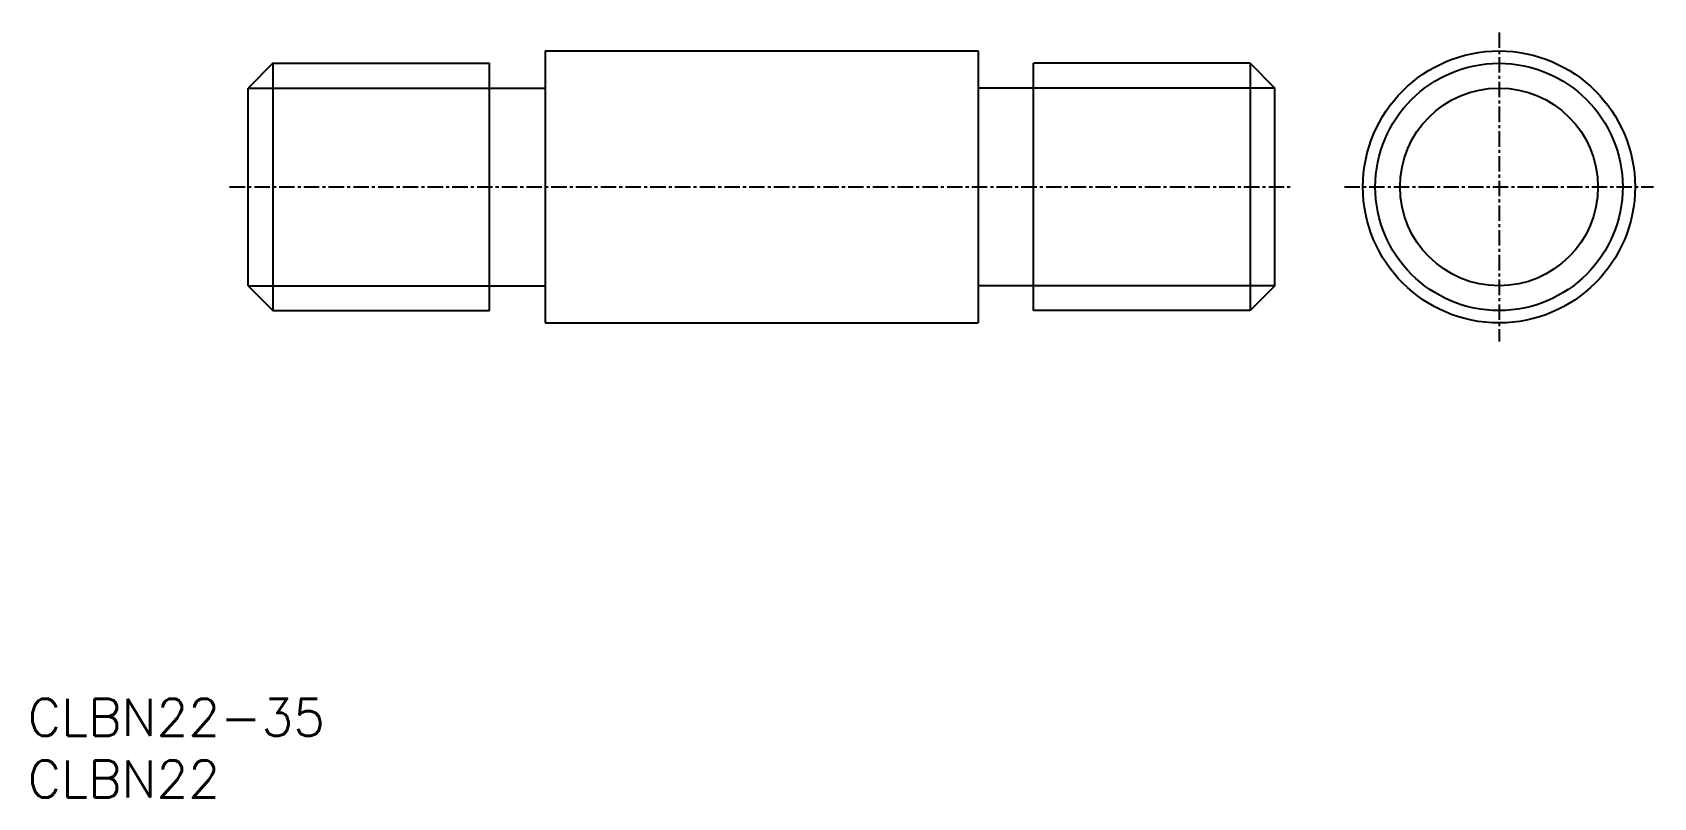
# Model space of a CAD drawing. Extents: x 76 to 208, y 37 to 98.
import ezdxf
from ezdxf.enums import TextEntityAlignment as Align

# ---------------------------------------------------------------- set-up
doc = ezdxf.new("R2010")
doc.units = 0
doc.linetypes.add('CENTER', pattern=[2, 1.25, -0.25, 0.25, -0.25])
doc.layers.get('0').update_dxf_attribs({"linetype": 'CONTINUOUS'})
doc.layers.add('CENTER', color=1, linetype='CENTER')
doc.styles.get("Standard").update_dxf_attribs({"font": 'txt.shx', "bigfont": 'extfont.shx'})

msp = doc.modelspace()

# ---------------------------------------------------------------- linework, layer by layer
at = {"color": 7, "linetype": 'CONTINUOUS'}
for p, q in [((95.9, 95.98), (93.9, 93.98)), ((95.9, 95.98), (113.4, 95.98)), ((95.9, 95.98), (95.9, 75.98)), ((113.4, 75.98), (113.4, 95.98)), ((117.9, 96.98), (117.9, 74.98)), ((117.9, 96.98), (152.9, 96.98)), ((152.9, 96.98), (152.9, 74.98)), ((157.4, 75.98), (157.4, 95.98)), ((174.9, 95.98), (157.4, 95.98)), ((174.9, 95.98), (174.9, 75.98)), ((174.9, 95.98), (176.9, 93.98)), ((93.9, 77.98), (93.9, 93.98)), ((113.4, 93.98), (117.9, 93.98)), ((157.4, 93.98), (152.9, 93.98)), ((176.9, 77.98), (176.9, 93.98)), ((93.9, 77.98), (95.9, 75.98)), ((113.4, 77.98), (117.9, 77.98)), ((157.4, 77.98), (152.9, 77.98)), ((176.9, 77.98), (174.9, 75.98)), ((95.9, 75.98), (113.4, 75.98)), ((117.9, 74.98), (152.9, 74.98)), ((174.9, 75.98), (157.4, 75.98))]:
    msp.add_line(p, q, dxfattribs=at)
at = {"color": 3, "linetype": 'CONTINUOUS'}
for p, q in [((93.9, 93.98), (113.4, 93.98)), ((176.9, 93.98), (157.4, 93.98)), ((93.9, 77.98), (113.4, 77.98)), ((176.9, 77.98), (157.4, 77.98))]:
    msp.add_line(p, q, dxfattribs=at)
at = {"color": 7, "linetype": 'CONTINUOUS'}
for radius in [11, 10]:
    msp.add_circle((195.02, 85.98), radius, dxfattribs=at)
at = {"color": 3, "linetype": 'CONTINUOUS'}
msp.add_circle((195.02, 85.98), 8, dxfattribs=at)
at = {"layer": 'CENTER', "color": 1, "linetype": 'CENTER'}
for p, q in [((195.02, 98.48), (195.02, 73.48)), ((92.4, 85.98), (178.4, 85.98)), ((182.52, 85.98), (207.52, 85.98))]:
    msp.add_line(p, q, dxfattribs=at)

# ---------------------------------------------------------------- texts
at = {"color": 7, "linetype": 'CONTINUOUS'}
for s, p in [('CLBN22-35', (76.07, 43.08)), ('CLBN22', (76.07, 38.08))]:
    msp.add_text(s, height=3, dxfattribs=at).set_placement(p, align=Align.MIDDLE_LEFT)

doc.saveas('drawing.dxf')
